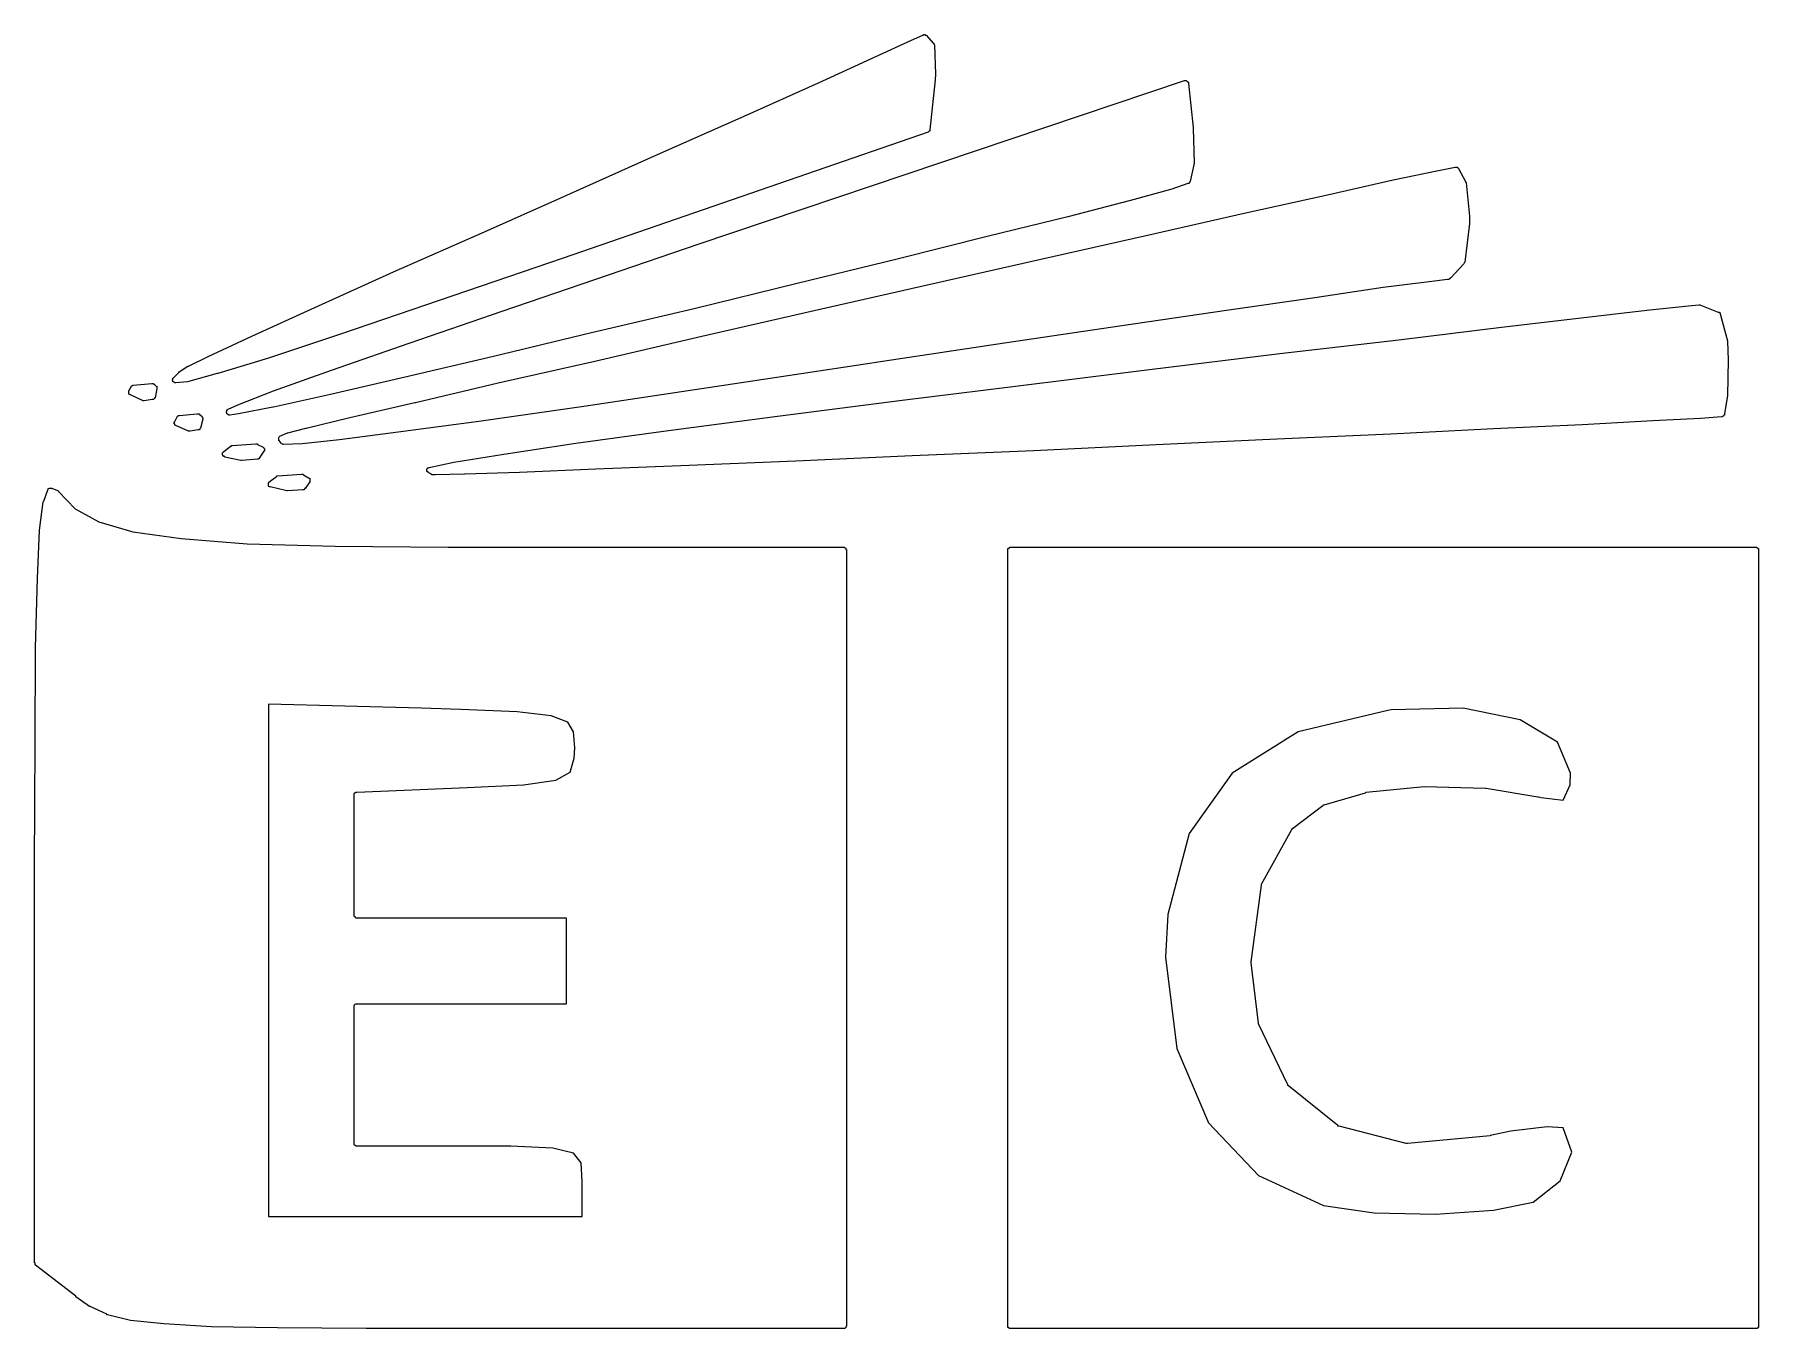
# Model space of a CAD drawing. Extents: x 93.8 to 153.2, y -121.7 to -73.6.
# Drawn here: x 105.648 to 108.648, y -119.972 to -117.721 of the extents above; entities that cross this region are included whole.
import ezdxf

# ---------------------------------------------------------------- set-up
doc = ezdxf.new("R2010")
doc.units = 0
doc.header["$MEASUREMENT"] = 0
doc.layers.add('BLACK', color=7, linetype='CONTINUOUS')

msp = doc.modelspace()

# ---------------------------------------------------------------- linework, layer by layer
at = {"layer": 'Black'}
for p, q in [((107.111, -117.76), (107.174, -117.731)), ((107.174, -117.731), (107.194, -117.722)), ((107.194, -117.722), (107.195, -117.722)), ((107.195, -117.722), (107.195, -117.721)), ((107.195, -117.721), (107.196, -117.721)), ((107.196, -117.721), (107.196, -117.721)), ((107.196, -117.721), (107.197, -117.721)), ((107.197, -117.721), (107.197, -117.721)), ((107.197, -117.721), (107.197, -117.721)), ((107.197, -117.721), (107.198, -117.721)), ((107.198, -117.721), (107.198, -117.722)), ((107.198, -117.722), (107.199, -117.722)), ((107.199, -117.722), (107.199, -117.722)), ((107.199, -117.722), (107.199, -117.722)), ((107.199, -117.722), (107.2, -117.723)), ((107.2, -117.723), (107.2, -117.723)), ((107.2, -117.723), (107.212, -117.736)), ((107.212, -117.736), (107.213, -117.736)), ((107.213, -117.736), (107.213, -117.736)), ((107.213, -117.736), (107.213, -117.737)), ((107.213, -117.737), (107.213, -117.738)), ((107.213, -117.738), (107.213, -117.738)), ((107.213, -117.738), (107.213, -117.738)), ((107.213, -117.738), (107.214, -117.739)), ((107.214, -117.739), (107.214, -117.739)), ((107.214, -117.739), (107.214, -117.739)), ((107.214, -117.739), (107.214, -117.739)), ((107.214, -117.739), (107.216, -117.79)), ((107.012, -117.805), (107.111, -117.76)), ((106.803, -118.086), (107.649, -117.801)), ((106.883, -117.863), (107.012, -117.805)), ((107.012, -117.805), (107.012, -117.805)), ((107.215, -117.8), (107.206, -117.887)), ((107.216, -117.79), (107.215, -117.79)), ((107.215, -117.79), (107.216, -117.79)), ((107.216, -117.79), (107.215, -117.8)), ((107.215, -117.8), (107.215, -117.8)), ((107.215, -117.8), (107.215, -117.8)), ((107.649, -117.801), (107.65, -117.801)), ((107.65, -117.801), (107.65, -117.801)), ((107.65, -117.801), (107.65, -117.801)), ((107.65, -117.801), (107.651, -117.801)), ((107.651, -117.801), (107.651, -117.801)), ((107.651, -117.801), (107.652, -117.801)), ((107.651, -117.801), (107.651, -117.801)), ((107.652, -117.801), (107.653, -117.802)), ((107.653, -117.802), (107.653, -117.802)), ((107.653, -117.802), (107.653, -117.802)), ((107.653, -117.802), (107.654, -117.802)), ((107.654, -117.802), (107.654, -117.802)), ((107.654, -117.802), (107.654, -117.802)), ((107.654, -117.802), (107.654, -117.803)), ((107.654, -117.803), (107.655, -117.803)), ((107.655, -117.803), (107.655, -117.804)), ((107.655, -117.804), (107.655, -117.804)), ((107.655, -117.804), (107.656, -117.804)), ((107.656, -117.804), (107.656, -117.805)), ((107.656, -117.805), (107.656, -117.805)), ((107.656, -117.805), (107.656, -117.806)), ((107.656, -117.806), (107.656, -117.806)), ((107.656, -117.806), (107.664, -117.883)), ((106.732, -117.93), (106.883, -117.863)), ((107.203, -117.891), (106.568, -118.11)), ((107.204, -117.89), (107.203, -117.891)), ((107.203, -117.891), (107.203, -117.891)), ((107.203, -117.891), (107.203, -117.891)), ((107.205, -117.89), (107.204, -117.89)), ((107.204, -117.89), (107.204, -117.89)), ((107.206, -117.889), (107.205, -117.889)), ((107.205, -117.889), (107.205, -117.89)), ((107.205, -117.89), (107.205, -117.89)), ((107.206, -117.887), (107.206, -117.887)), ((107.206, -117.887), (107.206, -117.887)), ((107.206, -117.887), (107.206, -117.888)), ((107.206, -117.888), (107.206, -117.888)), ((107.206, -117.888), (107.206, -117.889)), ((107.206, -117.889), (107.206, -117.889)), ((107.664, -117.883), (107.664, -117.884)), ((107.664, -117.884), (107.664, -117.884)), ((107.664, -117.884), (107.666, -117.944)), ((106.564, -118.005), (106.732, -117.93)), ((106.732, -117.93), (106.732, -117.93)), ((107.666, -117.945), (107.659, -117.977)), ((107.666, -117.944), (107.666, -117.944)), ((107.666, -117.944), (107.666, -117.945)), ((108.012, -117.974), (108.088, -117.958)), ((108.088, -117.958), (108.12, -117.952)), ((108.088, -117.958), (108.088, -117.958)), ((108.088, -117.958), (108.088, -117.958)), ((108.12, -117.952), (108.12, -117.952)), ((108.12, -117.952), (108.121, -117.952)), ((108.121, -117.952), (108.121, -117.952)), ((108.121, -117.952), (108.121, -117.952)), ((108.121, -117.952), (108.121, -117.952)), ((108.121, -117.952), (108.122, -117.952)), ((108.122, -117.952), (108.123, -117.952)), ((108.123, -117.952), (108.123, -117.952)), ((108.123, -117.952), (108.123, -117.952)), ((108.123, -117.952), (108.124, -117.952)), ((108.124, -117.952), (108.124, -117.953)), ((108.124, -117.953), (108.124, -117.953)), ((108.124, -117.953), (108.125, -117.953)), ((108.125, -117.953), (108.125, -117.953)), ((108.125, -117.953), (108.126, -117.954)), ((108.126, -117.954), (108.126, -117.954)), ((108.126, -117.954), (108.126, -117.954)), ((108.126, -117.954), (108.138, -117.977)), ((107.627, -117.99), (107.555, -118.01)), ((107.655, -117.98), (107.627, -117.99)), ((107.627, -117.99), (107.627, -117.99)), ((107.627, -117.99), (107.627, -117.99)), ((107.656, -117.98), (107.655, -117.98)), ((107.657, -117.98), (107.656, -117.98)), ((107.658, -117.979), (107.657, -117.98)), ((107.657, -117.98), (107.657, -117.98)), ((107.657, -117.98), (107.657, -117.98)), ((107.659, -117.977), (107.658, -117.978)), ((107.658, -117.978), (107.658, -117.978)), ((107.658, -117.978), (107.658, -117.978)), ((107.658, -117.978), (107.658, -117.978)), ((107.658, -117.978), (107.658, -117.979)), ((107.898, -118), (108.012, -117.974)), ((108.012, -117.974), (108.012, -117.974)), ((108.012, -117.974), (108.012, -117.974)), ((108.138, -117.977), (108.138, -117.978)), ((108.138, -117.978), (108.138, -117.978)), ((108.138, -117.978), (108.139, -117.978)), ((108.139, -117.978), (108.139, -117.979)), ((108.139, -117.979), (108.139, -117.979)), ((108.139, -117.979), (108.139, -117.979)), ((108.139, -117.979), (108.145, -118.037)), ((106.431, -118.064), (106.564, -118.005)), ((106.564, -118.005), (106.564, -118.005)), ((107.555, -118.01), (107.446, -118.038)), ((107.555, -118.01), (107.555, -118.01)), ((107.555, -118.01), (107.555, -118.01)), ((107.753, -118.032), (107.898, -118)), ((107.898, -118), (107.898, -118)), ((107.898, -118), (107.898, -118)), ((107.446, -118.038), (107.308, -118.072)), ((107.446, -118.038), (107.446, -118.038)), ((107.446, -118.038), (107.446, -118.038)), ((107.585, -118.07), (107.753, -118.032)), ((107.753, -118.032), (107.753, -118.032)), ((107.753, -118.032), (107.753, -118.032)), ((108.145, -118.05), (108.137, -118.117)), ((108.145, -118.037), (108.145, -118.037)), ((108.145, -118.037), (108.145, -118.037)), ((108.145, -118.037), (108.145, -118.049)), ((108.145, -118.049), (108.145, -118.049)), ((108.145, -118.049), (108.145, -118.05)), ((106.273, -118.134), (106.431, -118.064)), ((106.431, -118.064), (106.431, -118.064)), ((106.431, -118.064), (106.431, -118.064)), ((107.308, -118.072), (107.149, -118.112)), ((107.308, -118.072), (107.308, -118.072)), ((107.308, -118.072), (107.308, -118.072)), ((107.399, -118.112), (107.585, -118.07)), ((107.585, -118.07), (107.585, -118.07)), ((107.585, -118.07), (107.585, -118.07)), ((106.568, -118.11), (106.352, -118.184)), ((106.568, -118.11), (106.568, -118.11)), ((106.568, -118.11), (106.568, -118.11)), ((106.647, -118.139), (106.803, -118.086)), ((106.803, -118.086), (106.803, -118.086)), ((106.803, -118.086), (106.803, -118.086)), ((106.136, -118.196), (106.273, -118.134)), ((106.273, -118.134), (106.273, -118.134)), ((106.273, -118.134), (106.273, -118.134)), ((106.462, -118.202), (106.647, -118.139)), ((106.647, -118.139), (106.647, -118.139)), ((106.647, -118.139), (106.647, -118.139)), ((107.149, -118.112), (106.975, -118.154)), ((107.149, -118.112), (107.149, -118.112)), ((107.149, -118.112), (107.149, -118.112)), ((107.204, -118.156), (107.399, -118.112)), ((107.399, -118.112), (107.399, -118.112)), ((107.399, -118.112), (107.399, -118.112)), ((108.135, -118.12), (108.112, -118.145)), ((108.136, -118.119), (108.135, -118.12)), ((108.137, -118.117), (108.136, -118.118)), ((108.136, -118.118), (108.136, -118.118)), ((108.136, -118.118), (108.136, -118.118)), ((108.136, -118.118), (108.136, -118.119)), ((108.137, -118.117), (108.137, -118.117)), ((106.975, -118.154), (106.796, -118.198)), ((106.975, -118.154), (106.975, -118.154)), ((106.975, -118.154), (106.975, -118.154)), ((107.005, -118.201), (107.204, -118.156)), ((107.204, -118.156), (107.204, -118.156)), ((107.204, -118.156), (107.204, -118.156)), ((107.995, -118.161), (107.876, -118.179)), ((108.075, -118.151), (107.995, -118.161)), ((107.995, -118.161), (107.995, -118.161)), ((108.107, -118.147), (108.075, -118.151)), ((108.108, -118.147), (108.107, -118.147)), ((108.109, -118.147), (108.108, -118.147)), ((108.108, -118.147), (108.108, -118.147)), ((108.11, -118.146), (108.109, -118.147)), ((108.109, -118.147), (108.109, -118.147)), ((108.111, -118.146), (108.11, -118.146)), ((108.11, -118.146), (108.11, -118.146)), ((108.11, -118.146), (108.11, -118.146)), ((108.112, -118.145), (108.111, -118.145)), ((108.111, -118.145), (108.111, -118.145)), ((108.111, -118.145), (108.111, -118.146)), ((106.026, -118.246), (106.136, -118.196)), ((106.136, -118.196), (106.136, -118.196)), ((106.136, -118.196), (106.136, -118.196)), ((106.352, -118.184), (106.182, -118.242)), ((106.352, -118.184), (106.352, -118.184)), ((106.352, -118.184), (106.352, -118.184)), ((106.796, -118.198), (106.617, -118.24)), ((106.796, -118.198), (106.796, -118.198)), ((106.796, -118.198), (106.796, -118.198)), ((107.876, -118.179), (107.722, -118.201)), ((107.876, -118.179), (107.876, -118.179)), ((108.459, -118.2), (108.526, -118.193)), ((108.526, -118.193), (108.544, -118.191)), ((108.526, -118.193), (108.526, -118.193)), ((108.526, -118.193), (108.526, -118.193)), ((108.544, -118.191), (108.544, -118.191)), ((108.544, -118.191), (108.544, -118.191)), ((108.544, -118.191), (108.545, -118.191)), ((108.545, -118.191), (108.545, -118.191)), ((108.545, -118.191), (108.546, -118.191)), ((108.546, -118.191), (108.546, -118.191)), ((108.546, -118.191), (108.578, -118.204)), ((106.3, -118.258), (106.462, -118.202)), ((106.462, -118.202), (106.462, -118.202)), ((106.462, -118.202), (106.462, -118.202)), ((106.809, -118.246), (107.005, -118.201)), ((107.005, -118.201), (107.005, -118.201)), ((107.54, -118.228), (107.336, -118.258)), ((107.722, -118.201), (107.54, -118.228)), ((107.722, -118.201), (107.722, -118.201)), ((108.201, -118.23), (108.349, -118.213)), ((108.349, -118.213), (108.459, -118.2)), ((108.349, -118.213), (108.349, -118.213)), ((108.459, -118.2), (108.459, -118.2)), ((108.459, -118.2), (108.459, -118.2)), ((108.578, -118.204), (108.579, -118.204)), ((108.579, -118.204), (108.579, -118.204)), ((108.579, -118.204), (108.58, -118.204)), ((108.58, -118.204), (108.58, -118.204)), ((108.58, -118.204), (108.58, -118.205)), ((108.58, -118.205), (108.581, -118.205)), ((108.581, -118.205), (108.581, -118.206)), ((108.581, -118.206), (108.581, -118.206)), ((108.581, -118.206), (108.581, -118.206)), ((108.581, -118.206), (108.581, -118.207)), ((108.581, -118.207), (108.594, -118.254)), ((105.95, -118.281), (106.026, -118.246)), ((106.026, -118.246), (106.026, -118.246)), ((106.026, -118.246), (106.026, -118.246)), ((106.182, -118.242), (106.055, -118.284)), ((106.165, -118.305), (106.3, -118.258)), ((106.182, -118.242), (106.182, -118.242)), ((106.182, -118.242), (106.182, -118.242)), ((106.3, -118.258), (106.3, -118.258)), ((106.3, -118.258), (106.3, -118.258)), ((106.617, -118.24), (106.447, -118.281)), ((106.617, -118.24), (106.617, -118.24)), ((106.617, -118.24), (106.617, -118.24)), ((106.623, -118.289), (106.809, -118.246)), ((106.809, -118.246), (106.809, -118.246)), ((106.809, -118.246), (106.809, -118.246)), ((107.336, -118.258), (107.116, -118.291)), ((107.336, -118.258), (107.336, -118.258)), ((107.815, -118.276), (108.022, -118.252)), ((108.022, -118.252), (108.201, -118.23)), ((108.022, -118.252), (108.022, -118.252)), ((108.201, -118.23), (108.201, -118.23)), ((108.594, -118.254), (108.594, -118.255)), ((108.594, -118.255), (108.594, -118.255)), ((108.594, -118.255), (108.595, -118.287)), ((105.916, -118.298), (105.95, -118.281)), ((105.95, -118.281), (105.95, -118.281)), ((105.95, -118.281), (105.95, -118.281)), ((106.055, -118.284), (105.967, -118.311)), ((106.055, -118.284), (106.055, -118.284)), ((106.055, -118.284), (106.055, -118.284)), ((106.447, -118.281), (106.293, -118.317)), ((106.447, -118.281), (106.447, -118.281)), ((106.447, -118.281), (106.447, -118.281)), ((106.455, -118.327), (106.623, -118.289)), ((106.623, -118.289), (106.623, -118.289)), ((106.623, -118.289), (106.623, -118.289)), ((107.588, -118.304), (107.815, -118.276)), ((107.815, -118.276), (107.815, -118.276)), ((108.595, -118.287), (108.594, -118.349)), ((108.595, -118.287), (108.595, -118.287)), ((108.595, -118.287), (108.595, -118.287)), ((105.889, -118.319), (105.89, -118.318)), ((105.889, -118.32), (105.889, -118.319)), ((105.889, -118.321), (105.889, -118.32)), ((105.889, -118.32), (105.889, -118.32)), ((105.889, -118.32), (105.889, -118.32)), ((105.89, -118.318), (105.899, -118.309)), ((105.899, -118.309), (105.899, -118.308)), ((105.899, -118.308), (105.9, -118.308)), ((105.9, -118.308), (105.915, -118.298)), ((105.966, -118.311), (105.914, -118.325)), ((105.915, -118.298), (105.916, -118.298)), ((105.916, -118.298), (105.916, -118.298)), ((105.967, -118.311), (105.966, -118.311)), ((105.967, -118.311), (105.967, -118.311)), ((106.064, -118.341), (106.165, -118.305)), ((106.293, -118.317), (106.163, -118.347)), ((106.165, -118.305), (106.165, -118.305)), ((106.165, -118.305), (106.165, -118.305)), ((106.293, -118.317), (106.293, -118.317)), ((106.293, -118.317), (106.293, -118.317)), ((107.109, -118.292), (106.832, -118.334)), ((107.116, -118.291), (107.109, -118.292)), ((107.109, -118.292), (107.109, -118.292)), ((107.109, -118.292), (107.109, -118.292)), ((107.116, -118.291), (107.116, -118.291)), ((107.346, -118.334), (107.588, -118.304)), ((107.588, -118.304), (107.588, -118.304)), ((105.812, -118.341), (105.817, -118.333)), ((105.812, -118.342), (105.812, -118.341)), ((105.812, -118.343), (105.812, -118.342)), ((105.812, -118.344), (105.812, -118.343)), ((105.812, -118.343), (105.812, -118.343)), ((105.812, -118.343), (105.812, -118.343)), ((105.812, -118.345), (105.812, -118.344)), ((105.812, -118.344), (105.812, -118.344)), ((105.812, -118.346), (105.812, -118.345)), ((105.812, -118.345), (105.812, -118.345)), ((105.812, -118.345), (105.812, -118.345)), ((105.813, -118.346), (105.812, -118.346)), ((105.813, -118.347), (105.813, -118.346)), ((105.813, -118.346), (105.813, -118.346)), ((105.814, -118.347), (105.813, -118.347)), ((105.813, -118.347), (105.813, -118.347)), ((105.814, -118.348), (105.814, -118.347)), ((105.815, -118.348), (105.814, -118.348)), ((105.814, -118.348), (105.814, -118.348)), ((105.837, -118.358), (105.815, -118.348)), ((105.817, -118.333), (105.817, -118.332)), ((105.817, -118.332), (105.818, -118.332)), ((105.817, -118.333), (105.817, -118.333)), ((105.818, -118.332), (105.819, -118.331)), ((105.818, -118.332), (105.818, -118.332)), ((105.818, -118.332), (105.818, -118.332)), ((105.819, -118.331), (105.819, -118.331)), ((105.819, -118.331), (105.819, -118.331)), ((105.819, -118.331), (105.82, -118.331)), ((105.82, -118.331), (105.852, -118.328)), ((105.82, -118.331), (105.82, -118.331)), ((105.852, -118.328), (105.852, -118.328)), ((105.852, -118.328), (105.852, -118.328)), ((105.852, -118.328), (105.853, -118.328)), ((105.853, -118.328), (105.854, -118.328)), ((105.854, -118.328), (105.854, -118.328)), ((105.854, -118.328), (105.854, -118.328)), ((105.854, -118.328), (105.855, -118.328)), ((105.855, -118.328), (105.855, -118.328)), ((105.855, -118.328), (105.855, -118.329)), ((105.855, -118.329), (105.856, -118.329)), ((105.856, -118.329), (105.859, -118.332)), ((105.861, -118.337), (105.858, -118.353)), ((105.859, -118.332), (105.86, -118.332)), ((105.86, -118.332), (105.86, -118.332)), ((105.86, -118.332), (105.86, -118.333)), ((105.86, -118.333), (105.861, -118.333)), ((105.861, -118.333), (105.861, -118.333)), ((105.861, -118.333), (105.861, -118.334)), ((105.861, -118.334), (105.861, -118.334)), ((105.861, -118.334), (105.861, -118.335)), ((105.861, -118.335), (105.861, -118.335)), ((105.861, -118.335), (105.861, -118.335)), ((105.861, -118.335), (105.861, -118.336)), ((105.861, -118.336), (105.861, -118.337)), ((105.861, -118.337), (105.861, -118.337)), ((105.861, -118.337), (105.861, -118.337)), ((105.888, -118.322), (105.888, -118.321)), ((105.888, -118.321), (105.889, -118.321)), ((105.888, -118.323), (105.888, -118.322)), ((105.888, -118.322), (105.888, -118.322)), ((105.888, -118.322), (105.888, -118.322)), ((105.889, -118.323), (105.888, -118.323)), ((105.889, -118.324), (105.889, -118.323)), ((105.889, -118.323), (105.889, -118.323)), ((105.889, -118.325), (105.889, -118.324)), ((105.89, -118.325), (105.889, -118.325)), ((105.889, -118.325), (105.889, -118.325)), ((105.889, -118.325), (105.889, -118.325)), ((105.89, -118.326), (105.89, -118.325)), ((105.891, -118.326), (105.89, -118.326)), ((105.892, -118.327), (105.891, -118.326)), ((105.891, -118.326), (105.891, -118.326)), ((105.891, -118.326), (105.891, -118.326)), ((105.893, -118.327), (105.892, -118.327)), ((105.892, -118.327), (105.892, -118.327)), ((105.892, -118.327), (105.892, -118.327)), ((105.894, -118.327), (105.893, -118.327)), ((105.914, -118.325), (105.894, -118.327)), ((105.914, -118.325), (105.914, -118.325)), ((105.914, -118.325), (105.914, -118.325)), ((106.002, -118.365), (106.064, -118.341)), ((106.064, -118.341), (106.064, -118.341)), ((106.064, -118.341), (106.064, -118.341)), ((106.163, -118.347), (106.064, -118.369)), ((106.163, -118.347), (106.163, -118.347)), ((106.163, -118.347), (106.163, -118.347)), ((106.311, -118.361), (106.455, -118.327)), ((106.455, -118.327), (106.455, -118.327)), ((106.455, -118.327), (106.455, -118.327)), ((106.832, -118.334), (106.604, -118.368)), ((106.832, -118.334), (106.832, -118.334)), ((106.832, -118.334), (106.832, -118.334)), ((107.158, -118.357), (107.346, -118.334)), ((107.346, -118.334), (107.346, -118.334)), ((108.594, -118.349), (108.589, -118.381)), ((108.594, -118.349), (108.594, -118.349)), ((108.594, -118.349), (108.594, -118.349)), ((105.838, -118.358), (105.837, -118.358)), ((105.837, -118.358), (105.837, -118.358)), ((105.839, -118.358), (105.838, -118.358)), ((105.838, -118.358), (105.838, -118.358)), ((105.838, -118.358), (105.838, -118.358)), ((105.853, -118.356), (105.839, -118.358)), ((105.839, -118.358), (105.839, -118.358)), ((105.854, -118.356), (105.853, -118.356)), ((105.855, -118.356), (105.854, -118.356)), ((105.854, -118.356), (105.854, -118.356)), ((105.856, -118.355), (105.855, -118.356)), ((105.855, -118.356), (105.855, -118.356)), ((105.855, -118.356), (105.855, -118.356)), ((105.857, -118.355), (105.856, -118.355)), ((105.856, -118.355), (105.856, -118.355)), ((105.856, -118.355), (105.856, -118.355)), ((105.858, -118.353), (105.857, -118.353)), ((105.857, -118.353), (105.857, -118.353)), ((105.857, -118.353), (105.857, -118.354)), ((105.857, -118.354), (105.857, -118.354)), ((105.857, -118.354), (105.857, -118.355)), ((105.982, -118.377), (105.983, -118.376)), ((105.982, -118.378), (105.982, -118.377)), ((105.982, -118.377), (105.982, -118.377)), ((105.982, -118.379), (105.982, -118.378)), ((105.982, -118.378), (105.982, -118.378)), ((105.982, -118.378), (105.982, -118.378)), ((105.983, -118.38), (105.982, -118.379)), ((105.982, -118.379), (105.982, -118.379)), ((105.982, -118.379), (105.982, -118.379)), ((105.983, -118.375), (105.983, -118.374)), ((105.983, -118.374), (105.984, -118.374)), ((105.983, -118.376), (105.983, -118.375)), ((105.983, -118.376), (105.983, -118.376)), ((105.983, -118.376), (105.983, -118.376)), ((105.983, -118.381), (105.983, -118.38)), ((105.984, -118.374), (105.985, -118.373)), ((105.984, -118.374), (105.984, -118.374)), ((105.984, -118.374), (105.984, -118.374)), ((105.985, -118.373), (106.002, -118.365)), ((105.985, -118.373), (105.985, -118.373)), ((105.985, -118.373), (105.985, -118.373)), ((106.002, -118.365), (106.002, -118.365)), ((106.002, -118.365), (106.002, -118.365)), ((106.063, -118.369), (106.003, -118.381)), ((106.064, -118.369), (106.063, -118.369)), ((106.063, -118.369), (106.063, -118.369)), ((106.197, -118.387), (106.31, -118.361)), ((106.31, -118.361), (106.311, -118.361)), ((106.311, -118.361), (106.311, -118.361)), ((106.604, -118.368), (106.421, -118.394)), ((106.604, -118.368), (106.604, -118.368)), ((106.604, -118.368), (106.604, -118.368)), ((106.941, -118.385), (107.158, -118.357)), ((107.158, -118.357), (107.158, -118.357)), ((105.891, -118.396), (105.891, -118.395)), ((105.891, -118.395), (105.892, -118.395)), ((105.891, -118.397), (105.891, -118.396)), ((105.891, -118.396), (105.891, -118.396)), ((105.891, -118.398), (105.891, -118.397)), ((105.891, -118.397), (105.891, -118.397)), ((105.891, -118.397), (105.891, -118.397)), ((105.892, -118.398), (105.891, -118.398)), ((105.892, -118.394), (105.896, -118.386)), ((105.892, -118.395), (105.892, -118.394)), ((105.892, -118.399), (105.892, -118.398)), ((105.892, -118.4), (105.892, -118.399)), ((105.892, -118.399), (105.892, -118.399)), ((105.892, -118.399), (105.892, -118.399)), ((105.893, -118.4), (105.892, -118.4)), ((105.893, -118.401), (105.893, -118.4)), ((105.893, -118.4), (105.893, -118.4)), ((105.894, -118.401), (105.893, -118.401)), ((105.916, -118.411), (105.894, -118.401)), ((105.894, -118.401), (105.894, -118.401)), ((105.896, -118.386), (105.897, -118.385)), ((105.896, -118.386), (105.896, -118.386)), ((105.897, -118.385), (105.897, -118.385)), ((105.897, -118.385), (105.897, -118.385)), ((105.897, -118.385), (105.898, -118.385)), ((105.898, -118.385), (105.898, -118.384)), ((105.898, -118.384), (105.898, -118.384)), ((105.898, -118.384), (105.898, -118.384)), ((105.898, -118.384), (105.899, -118.384)), ((105.899, -118.384), (105.9, -118.384)), ((105.9, -118.384), (105.931, -118.381)), ((105.933, -118.409), (105.919, -118.411)), ((105.931, -118.381), (105.931, -118.381)), ((105.931, -118.381), (105.932, -118.381)), ((105.932, -118.381), (105.933, -118.381)), ((105.932, -118.381), (105.932, -118.381)), ((105.933, -118.381), (105.933, -118.381)), ((105.933, -118.381), (105.933, -118.381)), ((105.933, -118.381), (105.934, -118.381)), ((105.934, -118.409), (105.933, -118.409)), ((105.933, -118.409), (105.933, -118.409)), ((105.933, -118.409), (105.933, -118.409)), ((105.934, -118.381), (105.935, -118.381)), ((105.935, -118.409), (105.934, -118.409)), ((105.934, -118.409), (105.934, -118.409)), ((105.935, -118.381), (105.935, -118.382)), ((105.935, -118.382), (105.935, -118.382)), ((105.935, -118.382), (105.939, -118.385)), ((105.936, -118.408), (105.935, -118.408)), ((105.935, -118.408), (105.935, -118.408)), ((105.935, -118.408), (105.935, -118.409)), ((105.937, -118.406), (105.936, -118.407)), ((105.936, -118.407), (105.936, -118.407)), ((105.936, -118.407), (105.936, -118.407)), ((105.936, -118.407), (105.936, -118.408)), ((105.941, -118.39), (105.937, -118.406)), ((105.937, -118.406), (105.937, -118.406)), ((105.937, -118.406), (105.937, -118.406)), ((105.939, -118.385), (105.939, -118.385)), ((105.939, -118.385), (105.939, -118.385)), ((105.939, -118.385), (105.939, -118.386)), ((105.939, -118.386), (105.94, -118.386)), ((105.94, -118.386), (105.94, -118.386)), ((105.94, -118.386), (105.94, -118.386)), ((105.94, -118.386), (105.94, -118.387)), ((105.94, -118.387), (105.941, -118.388)), ((105.941, -118.388), (105.941, -118.388)), ((105.941, -118.388), (105.941, -118.388)), ((105.941, -118.388), (105.941, -118.389)), ((105.941, -118.389), (105.941, -118.389)), ((105.941, -118.389), (105.941, -118.39)), ((105.941, -118.39), (105.941, -118.39)), ((105.984, -118.381), (105.983, -118.381)), ((105.983, -118.381), (105.983, -118.381)), ((105.983, -118.381), (105.983, -118.381)), ((105.984, -118.382), (105.984, -118.381)), ((105.985, -118.382), (105.984, -118.382)), ((105.984, -118.382), (105.984, -118.382)), ((105.984, -118.382), (105.984, -118.382)), ((105.986, -118.383), (105.985, -118.382)), ((105.987, -118.383), (105.986, -118.383)), ((105.986, -118.383), (105.986, -118.383)), ((105.986, -118.383), (105.986, -118.383)), ((105.988, -118.383), (105.987, -118.383)), ((106.003, -118.381), (105.988, -118.383)), ((105.988, -118.383), (105.988, -118.383)), ((105.988, -118.383), (105.988, -118.383)), ((106.003, -118.381), (106.003, -118.381)), ((106.003, -118.381), (106.003, -118.381)), ((106.089, -118.414), (106.12, -118.406)), ((106.12, -118.406), (106.121, -118.406)), ((106.121, -118.406), (106.197, -118.387)), ((106.121, -118.406), (106.121, -118.406)), ((106.197, -118.387), (106.197, -118.387)), ((106.197, -118.387), (106.197, -118.387)), ((106.421, -118.394), (106.281, -118.413)), ((106.421, -118.394), (106.421, -118.394)), ((106.421, -118.394), (106.421, -118.394)), ((106.59, -118.432), (106.751, -118.41)), ((106.751, -118.41), (106.941, -118.385)), ((106.751, -118.41), (106.751, -118.41)), ((106.751, -118.41), (106.751, -118.41)), ((106.941, -118.385), (106.941, -118.385)), ((108.187, -118.407), (108.008, -118.416)), ((108.341, -118.4), (108.187, -118.407)), ((108.187, -118.407), (108.187, -118.407)), ((108.187, -118.407), (108.187, -118.407)), ((108.464, -118.393), (108.341, -118.4)), ((108.341, -118.4), (108.341, -118.4)), ((108.341, -118.4), (108.341, -118.4)), ((108.547, -118.389), (108.464, -118.393)), ((108.464, -118.393), (108.464, -118.393)), ((108.464, -118.393), (108.464, -118.393)), ((108.584, -118.386), (108.547, -118.389)), ((108.547, -118.389), (108.547, -118.389)), ((108.547, -118.389), (108.547, -118.389)), ((108.585, -118.386), (108.584, -118.386)), ((108.584, -118.386), (108.584, -118.386)), ((108.584, -118.386), (108.584, -118.386)), ((108.586, -118.385), (108.585, -118.386)), ((108.587, -118.385), (108.586, -118.385)), ((108.586, -118.385), (108.586, -118.385)), ((108.586, -118.385), (108.586, -118.385)), ((108.588, -118.383), (108.587, -118.384)), ((108.587, -118.384), (108.587, -118.384)), ((108.587, -118.384), (108.587, -118.384)), ((108.587, -118.384), (108.587, -118.385)), ((108.589, -118.383), (108.588, -118.383)), ((108.589, -118.381), (108.589, -118.381)), ((108.589, -118.381), (108.589, -118.382)), ((108.589, -118.382), (108.589, -118.382)), ((108.589, -118.382), (108.589, -118.382)), ((108.589, -118.382), (108.589, -118.383)), ((105.917, -118.411), (105.916, -118.411)), ((105.916, -118.411), (105.916, -118.411)), ((105.918, -118.411), (105.917, -118.411)), ((105.917, -118.411), (105.917, -118.411)), ((105.919, -118.411), (105.918, -118.411)), ((105.918, -118.411), (105.918, -118.411)), ((105.977, -118.447), (105.989, -118.437)), ((105.989, -118.437), (105.99, -118.437)), ((105.99, -118.437), (105.99, -118.437)), ((105.99, -118.437), (105.991, -118.437)), ((105.991, -118.437), (105.991, -118.436)), ((105.991, -118.436), (105.991, -118.436)), ((105.991, -118.436), (105.992, -118.436)), ((105.992, -118.436), (106.033, -118.433)), ((106.033, -118.433), (106.034, -118.433)), ((106.034, -118.433), (106.035, -118.433)), ((106.035, -118.433), (106.035, -118.433)), ((106.035, -118.433), (106.035, -118.433)), ((106.035, -118.433), (106.036, -118.433)), ((106.036, -118.433), (106.036, -118.434)), ((106.036, -118.434), (106.046, -118.439)), ((106.046, -118.439), (106.046, -118.439)), ((106.046, -118.439), (106.047, -118.44)), ((106.047, -118.44), (106.047, -118.44)), ((106.047, -118.44), (106.047, -118.44)), ((106.047, -118.44), (106.047, -118.441)), ((106.073, -118.422), (106.074, -118.421)), ((106.073, -118.423), (106.073, -118.422)), ((106.073, -118.422), (106.073, -118.422)), ((106.073, -118.422), (106.073, -118.422)), ((106.073, -118.422), (106.073, -118.422)), ((106.073, -118.424), (106.073, -118.423)), ((106.073, -118.425), (106.073, -118.424)), ((106.073, -118.424), (106.073, -118.424)), ((106.073, -118.424), (106.073, -118.424)), ((106.073, -118.426), (106.073, -118.425)), ((106.073, -118.427), (106.073, -118.426)), ((106.073, -118.426), (106.073, -118.426)), ((106.073, -118.426), (106.073, -118.426)), ((106.073, -118.426), (106.073, -118.426)), ((106.074, -118.427), (106.073, -118.427)), ((106.074, -118.421), (106.075, -118.42)), ((106.074, -118.421), (106.074, -118.421)), ((106.074, -118.421), (106.074, -118.421)), ((106.077, -118.432), (106.074, -118.427)), ((106.074, -118.427), (106.074, -118.427)), ((106.075, -118.42), (106.088, -118.414)), ((106.075, -118.42), (106.075, -118.42)), ((106.075, -118.42), (106.075, -118.42)), ((106.075, -118.42), (106.075, -118.42)), ((106.078, -118.433), (106.077, -118.432)), ((106.077, -118.432), (106.077, -118.432)), ((106.079, -118.433), (106.078, -118.433)), ((106.078, -118.433), (106.078, -118.433)), ((106.078, -118.433), (106.078, -118.433)), ((106.08, -118.434), (106.079, -118.433)), ((106.079, -118.433), (106.079, -118.433)), ((106.081, -118.434), (106.08, -118.434)), ((106.08, -118.434), (106.08, -118.434)), ((106.08, -118.434), (106.08, -118.434)), ((106.114, -118.433), (106.081, -118.434)), ((106.088, -118.414), (106.088, -118.414)), ((106.088, -118.414), (106.089, -118.414)), ((106.179, -118.426), (106.114, -118.433)), ((106.114, -118.433), (106.114, -118.433)), ((106.114, -118.433), (106.114, -118.433)), ((106.281, -118.413), (106.179, -118.426)), ((106.179, -118.426), (106.179, -118.426)), ((106.179, -118.426), (106.179, -118.426)), ((106.281, -118.413), (106.281, -118.413)), ((106.281, -118.413), (106.281, -118.413)), ((106.465, -118.451), (106.59, -118.432)), ((106.59, -118.432), (106.59, -118.432)), ((106.59, -118.432), (106.59, -118.432)), ((107.6, -118.435), (107.387, -118.445)), ((107.81, -118.425), (107.6, -118.435)), ((107.6, -118.435), (107.6, -118.435)), ((107.6, -118.435), (107.6, -118.435)), ((108.008, -118.416), (107.81, -118.425)), ((107.81, -118.425), (107.81, -118.425)), ((107.81, -118.425), (107.81, -118.425)), ((108.008, -118.416), (108.008, -118.416)), ((108.008, -118.416), (108.008, -118.416)), ((105.975, -118.45), (105.975, -118.449)), ((105.975, -118.449), (105.976, -118.449)), ((105.975, -118.451), (105.975, -118.45)), ((105.975, -118.45), (105.975, -118.45)), ((105.975, -118.45), (105.975, -118.45)), ((105.975, -118.452), (105.975, -118.451)), ((105.975, -118.451), (105.975, -118.451)), ((105.976, -118.453), (105.975, -118.452)), ((105.975, -118.452), (105.975, -118.452)), ((105.976, -118.448), (105.977, -118.447)), ((105.976, -118.449), (105.976, -118.448)), ((105.976, -118.448), (105.976, -118.448)), ((105.976, -118.448), (105.976, -118.448)), ((105.976, -118.454), (105.976, -118.453)), ((105.976, -118.453), (105.976, -118.453)), ((105.976, -118.453), (105.976, -118.453)), ((105.977, -118.454), (105.976, -118.454)), ((105.977, -118.447), (105.977, -118.447)), ((105.977, -118.447), (105.977, -118.447)), ((105.977, -118.455), (105.977, -118.454)), ((105.977, -118.454), (105.977, -118.454)), ((105.978, -118.455), (105.977, -118.455)), ((105.977, -118.455), (105.977, -118.455)), ((105.979, -118.455), (105.978, -118.455)), ((105.978, -118.455), (105.978, -118.455)), ((105.979, -118.456), (105.979, -118.455)), ((106.007, -118.462), (105.979, -118.456)), ((106.008, -118.462), (106.007, -118.462)), ((106.009, -118.462), (106.008, -118.462)), ((106.036, -118.46), (106.009, -118.462)), ((106.037, -118.46), (106.036, -118.46)), ((106.036, -118.46), (106.036, -118.46)), ((106.038, -118.46), (106.037, -118.46)), ((106.037, -118.46), (106.037, -118.46)), ((106.037, -118.46), (106.037, -118.46)), ((106.039, -118.459), (106.038, -118.459)), ((106.038, -118.459), (106.038, -118.459)), ((106.038, -118.459), (106.038, -118.46)), ((106.047, -118.446), (106.039, -118.458)), ((106.039, -118.458), (106.039, -118.458)), ((106.039, -118.458), (106.039, -118.459)), ((106.047, -118.441), (106.048, -118.441)), ((106.048, -118.445), (106.047, -118.446)), ((106.048, -118.441), (106.048, -118.441)), ((106.048, -118.441), (106.048, -118.441)), ((106.048, -118.441), (106.048, -118.442)), ((106.048, -118.442), (106.048, -118.443)), ((106.048, -118.443), (106.048, -118.443)), ((106.048, -118.443), (106.048, -118.443)), ((106.048, -118.443), (106.048, -118.444)), ((106.048, -118.444), (106.048, -118.444)), ((106.048, -118.444), (106.048, -118.445)), ((106.048, -118.445), (106.048, -118.445)), ((106.048, -118.445), (106.048, -118.445)), ((106.335, -118.474), (106.378, -118.465)), ((106.378, -118.465), (106.465, -118.451)), ((106.378, -118.465), (106.378, -118.465)), ((106.378, -118.465), (106.378, -118.465)), ((106.465, -118.451), (106.465, -118.451)), ((106.465, -118.451), (106.465, -118.451)), ((106.973, -118.463), (106.787, -118.471)), ((107.175, -118.454), (106.973, -118.463)), ((106.973, -118.463), (106.973, -118.463)), ((106.973, -118.463), (106.973, -118.463)), ((107.387, -118.445), (107.175, -118.454)), ((107.175, -118.454), (107.175, -118.454)), ((107.175, -118.454), (107.175, -118.454)), ((107.387, -118.445), (107.387, -118.445)), ((107.387, -118.445), (107.387, -118.445)), ((106.056, -118.5), (106.069, -118.49)), ((106.056, -118.501), (106.056, -118.5)), ((106.056, -118.5), (106.056, -118.5)), ((106.056, -118.5), (106.056, -118.5)), ((106.069, -118.49), (106.069, -118.49)), ((106.069, -118.49), (106.07, -118.49)), ((106.07, -118.49), (106.07, -118.489)), ((106.07, -118.489), (106.07, -118.489)), ((106.07, -118.489), (106.071, -118.489)), ((106.071, -118.489), (106.113, -118.486)), ((106.071, -118.489), (106.071, -118.489)), ((106.113, -118.486), (106.114, -118.486)), ((106.113, -118.486), (106.113, -118.486)), ((106.114, -118.486), (106.114, -118.486)), ((106.114, -118.486), (106.114, -118.486)), ((106.114, -118.486), (106.115, -118.486)), ((106.115, -118.486), (106.116, -118.487)), ((106.116, -118.487), (106.125, -118.492)), ((106.127, -118.499), (106.119, -118.511)), ((106.125, -118.492), (106.125, -118.492)), ((106.125, -118.492), (106.126, -118.493)), ((106.126, -118.493), (106.126, -118.493)), ((106.126, -118.493), (106.126, -118.493)), ((106.126, -118.493), (106.127, -118.493)), ((106.127, -118.493), (106.127, -118.494)), ((106.127, -118.494), (106.127, -118.494)), ((106.127, -118.494), (106.127, -118.494)), ((106.127, -118.494), (106.127, -118.495)), ((106.127, -118.495), (106.127, -118.496)), ((106.127, -118.496), (106.127, -118.496)), ((106.127, -118.496), (106.127, -118.496)), ((106.127, -118.496), (106.127, -118.497)), ((106.127, -118.497), (106.127, -118.497)), ((106.127, -118.497), (106.127, -118.498)), ((106.127, -118.498), (106.127, -118.498)), ((106.127, -118.498), (106.127, -118.498)), ((106.127, -118.498), (106.127, -118.499)), ((106.331, -118.477), (106.332, -118.476)), ((106.331, -118.478), (106.331, -118.477)), ((106.331, -118.477), (106.331, -118.477)), ((106.331, -118.477), (106.331, -118.477)), ((106.331, -118.479), (106.331, -118.478)), ((106.331, -118.478), (106.331, -118.478)), ((106.331, -118.48), (106.331, -118.479)), ((106.331, -118.479), (106.331, -118.479)), ((106.331, -118.481), (106.331, -118.48)), ((106.331, -118.48), (106.331, -118.48)), ((106.331, -118.48), (106.331, -118.48)), ((106.332, -118.481), (106.331, -118.481)), ((106.332, -118.476), (106.332, -118.475)), ((106.332, -118.475), (106.333, -118.475)), ((106.332, -118.476), (106.332, -118.476)), ((106.332, -118.476), (106.332, -118.476)), ((106.332, -118.482), (106.332, -118.481)), ((106.333, -118.482), (106.332, -118.482)), ((106.332, -118.482), (106.332, -118.482)), ((106.332, -118.482), (106.332, -118.482)), ((106.333, -118.475), (106.334, -118.474)), ((106.333, -118.475), (106.333, -118.475)), ((106.333, -118.483), (106.333, -118.482)), ((106.339, -118.486), (106.333, -118.483)), ((106.334, -118.474), (106.334, -118.474)), ((106.334, -118.474), (106.334, -118.474)), ((106.334, -118.474), (106.335, -118.474)), ((106.339, -118.487), (106.339, -118.486)), ((106.34, -118.487), (106.339, -118.487)), ((106.341, -118.487), (106.34, -118.487)), ((106.34, -118.487), (106.34, -118.487)), ((106.34, -118.487), (106.34, -118.487)), ((106.345, -118.487), (106.341, -118.487)), ((106.341, -118.487), (106.341, -118.487)), ((106.396, -118.486), (106.345, -118.487)), ((106.345, -118.487), (106.345, -118.487)), ((106.345, -118.487), (106.345, -118.487)), ((106.397, -118.486), (106.396, -118.486)), ((106.492, -118.483), (106.397, -118.486)), ((106.397, -118.486), (106.397, -118.486)), ((106.625, -118.477), (106.492, -118.483)), ((106.492, -118.483), (106.492, -118.483)), ((106.492, -118.483), (106.492, -118.483)), ((106.787, -118.471), (106.625, -118.477)), ((106.625, -118.477), (106.625, -118.477)), ((106.625, -118.477), (106.625, -118.477)), ((106.787, -118.471), (106.787, -118.471)), ((106.787, -118.471), (106.787, -118.471)), ((105.664, -118.533), (105.671, -118.513)), ((105.671, -118.513), (105.672, -118.512)), ((105.672, -118.512), (105.672, -118.511)), ((105.672, -118.511), (105.673, -118.511)), ((105.672, -118.512), (105.672, -118.512)), ((105.672, -118.512), (105.672, -118.512)), ((105.673, -118.511), (105.674, -118.51)), ((105.673, -118.511), (105.673, -118.511)), ((105.673, -118.511), (105.673, -118.511)), ((105.674, -118.51), (105.674, -118.51)), ((105.674, -118.51), (105.675, -118.51)), ((105.675, -118.51), (105.675, -118.51)), ((105.675, -118.51), (105.675, -118.51)), ((105.675, -118.51), (105.676, -118.51)), ((105.676, -118.51), (105.676, -118.51)), ((105.676, -118.51), (105.677, -118.51)), ((105.677, -118.51), (105.677, -118.51)), ((105.677, -118.51), (105.678, -118.51)), ((105.678, -118.51), (105.678, -118.51)), ((105.678, -118.51), (105.688, -118.514)), ((105.688, -118.514), (105.689, -118.515)), ((105.689, -118.515), (105.689, -118.515)), ((105.689, -118.515), (105.689, -118.515)), ((105.689, -118.515), (105.69, -118.515)), ((105.69, -118.515), (105.69, -118.516)), ((105.69, -118.516), (105.69, -118.516)), ((105.69, -118.516), (105.69, -118.516)), ((105.69, -118.516), (105.69, -118.516)), ((105.69, -118.516), (105.69, -118.516)), ((105.69, -118.516), (105.69, -118.516)), ((105.69, -118.516), (105.719, -118.546)), ((106.055, -118.502), (106.055, -118.501)), ((106.055, -118.501), (106.055, -118.501)), ((106.055, -118.501), (106.056, -118.501)), ((106.055, -118.503), (106.055, -118.502)), ((106.055, -118.502), (106.055, -118.502)), ((106.055, -118.504), (106.055, -118.503)), ((106.055, -118.503), (106.055, -118.503)), ((106.055, -118.503), (106.055, -118.503)), ((106.055, -118.505), (106.055, -118.504)), ((106.055, -118.504), (106.055, -118.504)), ((106.055, -118.506), (106.055, -118.505)), ((106.055, -118.505), (106.055, -118.505)), ((106.056, -118.507), (106.055, -118.506)), ((106.055, -118.506), (106.055, -118.506)), ((106.055, -118.506), (106.055, -118.506)), ((106.057, -118.508), (106.056, -118.507)), ((106.056, -118.507), (106.056, -118.507)), ((106.056, -118.507), (106.056, -118.507)), ((106.058, -118.508), (106.057, -118.508)), ((106.057, -118.508), (106.057, -118.508)), ((106.057, -118.508), (106.057, -118.508)), ((106.087, -118.515), (106.058, -118.508)), ((106.058, -118.508), (106.058, -118.508)), ((106.058, -118.508), (106.058, -118.508)), ((106.088, -118.515), (106.087, -118.515)), ((106.087, -118.515), (106.087, -118.515)), ((106.115, -118.513), (106.088, -118.515)), ((106.116, -118.513), (106.115, -118.513)), ((106.115, -118.513), (106.115, -118.513)), ((106.117, -118.513), (106.116, -118.513)), ((106.116, -118.513), (106.116, -118.513)), ((106.118, -118.512), (106.117, -118.512)), ((106.117, -118.512), (106.117, -118.513)), ((106.119, -118.511), (106.118, -118.511)), ((106.118, -118.511), (106.118, -118.512)), ((106.118, -118.512), (106.118, -118.512)), ((106.118, -118.512), (106.118, -118.512)), ((105.657, -118.583), (105.663, -118.534)), ((105.663, -118.534), (105.664, -118.533)), ((105.663, -118.534), (105.663, -118.534)), ((105.719, -118.546), (105.76, -118.569)), ((105.653, -118.667), (105.657, -118.584)), ((105.657, -118.584), (105.657, -118.583)), ((105.657, -118.584), (105.657, -118.584)), ((105.76, -118.569), (105.819, -118.586)), ((105.819, -118.586), (105.903, -118.598)), ((105.903, -118.598), (106.018, -118.607)), ((106.018, -118.607), (106.171, -118.611)), ((106.171, -118.611), (106.368, -118.613)), ((106.368, -118.613), (106.462, -118.613)), ((106.462, -118.613), (107.056, -118.613)), ((107.056, -118.613), (107.056, -118.613)), ((107.056, -118.613), (107.057, -118.613)), ((107.057, -118.613), (107.057, -118.613)), ((107.057, -118.613), (107.057, -118.613)), ((107.057, -118.613), (107.058, -118.614)), ((107.058, -118.614), (107.058, -118.614)), ((107.058, -118.614), (107.059, -118.614)), ((107.059, -118.614), (107.059, -118.614)), ((107.059, -118.614), (107.059, -118.615)), ((107.059, -118.615), (107.06, -118.615)), ((107.06, -118.615), (107.06, -118.615)), ((107.06, -118.615), (107.06, -118.615)), ((107.06, -118.615), (107.06, -118.616)), ((107.06, -118.616), (107.06, -118.616)), ((107.06, -118.616), (107.06, -118.617)), ((107.06, -118.617), (107.061, -118.617)), ((107.061, -118.617), (107.061, -118.618)), ((107.061, -118.618), (107.061, -118.618)), ((107.061, -118.618), (107.061, -119.967)), ((107.342, -118.616), (107.342, -118.615)), ((107.342, -118.615), (107.343, -118.615)), ((107.342, -118.617), (107.342, -118.616)), ((107.342, -118.616), (107.342, -118.616)), ((107.342, -118.618), (107.342, -118.617)), ((107.342, -118.617), (107.342, -118.617)), ((107.342, -119.327), (107.342, -118.618)), ((107.342, -118.618), (107.342, -118.618)), ((107.343, -118.615), (107.344, -118.614)), ((107.343, -118.615), (107.343, -118.615)), ((107.343, -118.615), (107.343, -118.615)), ((107.344, -118.614), (107.344, -118.614)), ((107.344, -118.614), (107.344, -118.614)), ((107.344, -118.614), (107.345, -118.614)), ((107.345, -118.614), (107.345, -118.613)), ((107.345, -118.613), (107.345, -118.613)), ((107.345, -118.613), (107.346, -118.613)), ((107.346, -118.613), (107.346, -118.613)), ((107.346, -118.613), (107.347, -118.613)), ((107.347, -118.613), (108.643, -118.613)), ((108.643, -118.613), (108.644, -118.613)), ((108.644, -118.613), (108.644, -118.613)), ((108.644, -118.613), (108.644, -118.613)), ((108.644, -118.613), (108.645, -118.613)), ((108.645, -118.613), (108.645, -118.614)), ((108.645, -118.614), (108.646, -118.614)), ((108.646, -118.614), (108.646, -118.614)), ((108.646, -118.614), (108.646, -118.614)), ((108.646, -118.614), (108.647, -118.615)), ((108.647, -118.615), (108.647, -118.615)), ((108.647, -118.615), (108.647, -118.615)), ((108.647, -118.615), (108.648, -118.615)), ((108.648, -118.615), (108.648, -118.616)), ((108.648, -118.616), (108.648, -118.616)), ((108.648, -118.616), (108.648, -118.617)), ((108.648, -118.617), (108.648, -118.617)), ((108.648, -118.617), (108.648, -118.618)), ((108.648, -118.618), (108.648, -118.618)), ((108.648, -118.618), (108.648, -119.967)), ((105.65, -118.788), (105.653, -118.667)), ((105.653, -118.667), (105.653, -118.667)), ((105.653, -118.667), (105.653, -118.667)), ((105.649, -118.954), (105.65, -118.789)), ((105.65, -118.789), (105.65, -118.788)), ((105.65, -118.789), (105.65, -118.789)), ((106.321, -118.893), (106.055, -118.886)), ((106.055, -118.886), (106.055, -119.777)), ((106.39, -118.895), (106.321, -118.893)), ((106.321, -118.893), (106.321, -118.893)), ((106.488, -118.899), (106.39, -118.895)), ((106.547, -118.906), (106.488, -118.899)), ((106.576, -118.917), (106.547, -118.906)), ((106.586, -118.934), (106.576, -118.917)), ((108.003, -118.897), (107.847, -118.934)), ((108.009, -118.896), (108.003, -118.897)), ((108.134, -118.893), (108.009, -118.896)), ((108.233, -118.913), (108.134, -118.893)), ((108.298, -118.952), (108.233, -118.913)), ((106.588, -118.962), (106.586, -118.934)), ((107.847, -118.934), (107.732, -119.006)), ((105.648, -119.167), (105.649, -118.954)), ((105.649, -118.954), (105.649, -118.954)), ((105.649, -118.954), (105.649, -118.954)), ((106.587, -118.98), (106.588, -118.962)), ((108.321, -119.006), (108.298, -118.952)), ((106.555, -119.018), (106.58, -119.004)), ((106.58, -119.004), (106.587, -118.98)), ((107.732, -119.006), (107.657, -119.111)), ((108.32, -119.026), (108.321, -119.006)), ((106.206, -119.04), (106.207, -119.039)), ((106.207, -119.039), (106.207, -119.039)), ((106.207, -119.039), (106.207, -119.039)), ((106.207, -119.039), (106.208, -119.039)), ((106.208, -119.039), (106.208, -119.039)), ((106.208, -119.039), (106.209, -119.039)), ((106.209, -119.039), (106.401, -119.031)), ((106.209, -119.039), (106.209, -119.039)), ((106.401, -119.031), (106.499, -119.026)), ((106.499, -119.026), (106.555, -119.018)), ((107.964, -119.04), (107.965, -119.039)), ((107.965, -119.039), (108.066, -119.029)), ((108.066, -119.029), (108.066, -119.03)), ((108.066, -119.03), (108.066, -119.029)), ((108.066, -119.029), (108.173, -119.032)), ((108.173, -119.032), (108.174, -119.032)), ((108.174, -119.032), (108.174, -119.032)), ((108.174, -119.032), (108.264, -119.047)), ((108.308, -119.053), (108.32, -119.026)), ((106.204, -119.043), (106.204, -119.042)), ((106.204, -119.042), (106.204, -119.042)), ((106.204, -119.042), (106.205, -119.042)), ((106.204, -119.044), (106.204, -119.043)), ((106.204, -119.043), (106.204, -119.043)), ((106.204, -119.253), (106.204, -119.044)), ((106.205, -119.041), (106.205, -119.04)), ((106.205, -119.04), (106.205, -119.04)), ((106.205, -119.04), (106.206, -119.04)), ((106.205, -119.042), (106.205, -119.041)), ((106.205, -119.041), (106.205, -119.041)), ((106.206, -119.04), (106.206, -119.04)), ((107.837, -119.102), (107.89, -119.062)), ((107.89, -119.062), (107.891, -119.061)), ((107.89, -119.062), (107.89, -119.062)), ((107.89, -119.062), (107.89, -119.062)), ((107.891, -119.061), (107.892, -119.061)), ((107.892, -119.061), (107.964, -119.04)), ((107.892, -119.061), (107.892, -119.061)), ((107.892, -119.061), (107.892, -119.061)), ((107.964, -119.04), (107.964, -119.04)), ((108.264, -119.047), (108.264, -119.047)), ((108.264, -119.047), (108.265, -119.047)), ((108.265, -119.047), (108.27, -119.048)), ((108.27, -119.048), (108.308, -119.053)), ((107.657, -119.111), (107.62, -119.252)), ((107.783, -119.199), (107.836, -119.104)), ((107.836, -119.104), (107.836, -119.103)), ((107.836, -119.103), (107.837, -119.103)), ((107.836, -119.104), (107.836, -119.104)), ((107.837, -119.103), (107.837, -119.102)), ((107.837, -119.102), (107.837, -119.102)), ((107.837, -119.102), (107.837, -119.102)), ((105.648, -119.782), (105.648, -119.167)), ((105.648, -119.167), (105.648, -119.167)), ((105.648, -119.167), (105.648, -119.167)), ((107.765, -119.334), (107.783, -119.201)), ((107.783, -119.2), (107.783, -119.199)), ((107.783, -119.199), (107.783, -119.199)), ((107.783, -119.199), (107.783, -119.199)), ((107.783, -119.201), (107.783, -119.2)), ((107.783, -119.2), (107.783, -119.2)), ((107.783, -119.201), (107.783, -119.201)), ((106.204, -119.254), (106.204, -119.253)), ((106.204, -119.253), (106.204, -119.253)), ((106.204, -119.255), (106.204, -119.254)), ((106.204, -119.254), (106.204, -119.254)), ((106.205, -119.255), (106.204, -119.255)), ((106.205, -119.256), (106.205, -119.255)), ((106.205, -119.255), (106.205, -119.255)), ((106.206, -119.256), (106.205, -119.256)), ((106.205, -119.256), (106.205, -119.256)), ((106.206, -119.257), (106.206, -119.256)), ((106.207, -119.257), (106.206, -119.257)), ((106.206, -119.257), (106.206, -119.257)), ((106.207, -119.258), (106.207, -119.257)), ((106.207, -119.257), (106.207, -119.257)), ((106.208, -119.258), (106.207, -119.258)), ((106.209, -119.258), (106.208, -119.258)), ((106.208, -119.258), (106.208, -119.258)), ((106.574, -119.258), (106.209, -119.258)), ((106.209, -119.258), (106.209, -119.258)), ((106.574, -119.407), (106.574, -119.258)), ((107.62, -119.252), (107.616, -119.326)), ((107.342, -119.967), (107.342, -119.327)), ((107.616, -119.326), (107.636, -119.485)), ((107.765, -119.335), (107.765, -119.334)), ((107.765, -119.336), (107.765, -119.335)), ((107.778, -119.441), (107.765, -119.336)), ((106.204, -119.411), (106.204, -119.41)), ((106.204, -119.41), (106.204, -119.41)), ((106.204, -119.41), (106.205, -119.41)), ((106.204, -119.412), (106.204, -119.411)), ((106.204, -119.411), (106.204, -119.411)), ((106.204, -119.65), (106.204, -119.412)), ((106.205, -119.409), (106.206, -119.408)), ((106.205, -119.41), (106.205, -119.409)), ((106.205, -119.409), (106.205, -119.409)), ((106.205, -119.409), (106.205, -119.409)), ((106.206, -119.408), (106.207, -119.407)), ((106.206, -119.408), (106.206, -119.408)), ((106.206, -119.408), (106.206, -119.408)), ((106.207, -119.407), (106.207, -119.407)), ((106.207, -119.407), (106.207, -119.407)), ((106.207, -119.407), (106.208, -119.407)), ((106.208, -119.407), (106.208, -119.407)), ((106.208, -119.407), (106.209, -119.407)), ((106.209, -119.407), (106.209, -119.407)), ((106.209, -119.407), (106.574, -119.407)), ((107.778, -119.442), (107.778, -119.441)), ((107.829, -119.548), (107.778, -119.442)), ((107.778, -119.442), (107.778, -119.442)), ((107.636, -119.485), (107.691, -119.614)), ((107.829, -119.549), (107.829, -119.548)), ((107.83, -119.55), (107.829, -119.549)), ((107.829, -119.549), (107.829, -119.549)), ((107.829, -119.549), (107.829, -119.549)), ((107.916, -119.619), (107.83, -119.55)), ((107.83, -119.55), (107.83, -119.55)), ((107.83, -119.55), (107.83, -119.55)), ((107.691, -119.614), (107.778, -119.706)), ((107.916, -119.62), (107.916, -119.619)), ((107.916, -119.619), (107.916, -119.619)), ((107.917, -119.62), (107.916, -119.62)), ((107.918, -119.62), (107.917, -119.62)), ((108.035, -119.65), (107.918, -119.62)), ((107.918, -119.62), (107.918, -119.62)), ((107.918, -119.62), (107.918, -119.62)), ((108.181, -119.637), (108.037, -119.65)), ((108.217, -119.629), (108.181, -119.636)), ((108.181, -119.636), (108.181, -119.636)), ((108.181, -119.636), (108.181, -119.637)), ((108.28, -119.621), (108.217, -119.629)), ((108.308, -119.623), (108.28, -119.621)), ((108.323, -119.665), (108.308, -119.623)), ((106.204, -119.651), (106.204, -119.65)), ((106.204, -119.65), (106.204, -119.65)), ((106.204, -119.652), (106.204, -119.651)), ((106.204, -119.651), (106.204, -119.651)), ((106.205, -119.652), (106.204, -119.652)), ((106.205, -119.653), (106.205, -119.652)), ((106.205, -119.652), (106.205, -119.652)), ((106.206, -119.653), (106.205, -119.653)), ((106.205, -119.653), (106.205, -119.653)), ((106.206, -119.654), (106.206, -119.653)), ((106.207, -119.654), (106.206, -119.654)), ((106.206, -119.654), (106.206, -119.654)), ((106.207, -119.655), (106.207, -119.654)), ((106.207, -119.654), (106.207, -119.654)), ((106.208, -119.655), (106.207, -119.655)), ((106.209, -119.655), (106.208, -119.655)), ((106.208, -119.655), (106.208, -119.655)), ((106.407, -119.655), (106.209, -119.655)), ((106.209, -119.655), (106.209, -119.655)), ((106.477, -119.655), (106.407, -119.655)), ((106.55, -119.658), (106.477, -119.655)), ((106.586, -119.667), (106.55, -119.658)), ((106.599, -119.684), (106.586, -119.667)), ((108.036, -119.65), (108.035, -119.65)), ((108.037, -119.65), (108.036, -119.65)), ((108.303, -119.715), (108.323, -119.665)), ((106.601, -119.716), (106.599, -119.684)), ((106.601, -119.777), (106.601, -119.716)), ((107.778, -119.706), (107.891, -119.758)), ((108.256, -119.752), (108.303, -119.715)), ((107.891, -119.758), (107.979, -119.771)), ((108.187, -119.766), (108.256, -119.752)), ((105.648, -119.858), (105.648, -119.782)), ((106.055, -119.777), (106.601, -119.777)), ((107.979, -119.771), (108.086, -119.773)), ((108.086, -119.773), (108.187, -119.766)), ((105.649, -119.858), (105.648, -119.858)), ((105.649, -119.859), (105.649, -119.858)), ((105.649, -119.86), (105.649, -119.859)), ((105.649, -119.859), (105.649, -119.859)), ((105.649, -119.859), (105.649, -119.859)), ((105.649, -119.861), (105.649, -119.86)), ((105.649, -119.86), (105.649, -119.86)), ((105.65, -119.861), (105.649, -119.861)), ((105.65, -119.862), (105.65, -119.861)), ((105.65, -119.861), (105.65, -119.861)), ((105.72, -119.916), (105.65, -119.862)), ((105.72, -119.917), (105.72, -119.916)), ((105.744, -119.934), (105.72, -119.917)), ((105.72, -119.917), (105.72, -119.917)), ((105.745, -119.934), (105.744, -119.934)), ((105.774, -119.947), (105.745, -119.934)), ((105.745, -119.934), (105.745, -119.934)), ((105.774, -119.948), (105.774, -119.947)), ((105.775, -119.948), (105.774, -119.948)), ((105.815, -119.958), (105.775, -119.948)), ((105.873, -119.964), (105.815, -119.958)), ((105.815, -119.958), (105.815, -119.958)), ((105.815, -119.958), (105.815, -119.958)), ((105.956, -119.969), (105.873, -119.964)), ((105.873, -119.964), (105.873, -119.964)), ((105.873, -119.964), (105.873, -119.964)), ((106.071, -119.971), (105.956, -119.969)), ((105.956, -119.969), (105.956, -119.969)), ((105.956, -119.969), (105.956, -119.969)), ((107.061, -119.968), (107.06, -119.969)), ((107.06, -119.969), (107.06, -119.969)), ((107.06, -119.969), (107.06, -119.969)), ((107.06, -119.969), (107.06, -119.97)), ((107.06, -119.97), (107.06, -119.97)), ((107.06, -119.97), (107.06, -119.971)), ((107.061, -119.967), (107.061, -119.968)), ((107.061, -119.968), (107.061, -119.968)), ((107.342, -119.968), (107.342, -119.967)), ((107.342, -119.969), (107.342, -119.968)), ((107.342, -119.968), (107.342, -119.968)), ((107.342, -119.97), (107.342, -119.969)), ((107.342, -119.969), (107.342, -119.969)), ((107.342, -119.969), (107.342, -119.969)), ((107.343, -119.97), (107.342, -119.97)), ((107.343, -119.971), (107.343, -119.97)), ((108.648, -119.97), (108.647, -119.97)), ((108.647, -119.97), (108.647, -119.971)), ((108.648, -119.967), (108.648, -119.968)), ((108.648, -119.968), (108.648, -119.968)), ((108.648, -119.968), (108.648, -119.969)), ((108.648, -119.969), (108.648, -119.969)), ((108.648, -119.969), (108.648, -119.969)), ((108.648, -119.969), (108.648, -119.97)), ((106.225, -119.972), (106.071, -119.971)), ((106.071, -119.971), (106.071, -119.971)), ((106.071, -119.971), (106.071, -119.971)), ((106.424, -119.972), (106.225, -119.972)), ((106.225, -119.972), (106.225, -119.972)), ((106.225, -119.972), (106.225, -119.972)), ((107.056, -119.972), (106.424, -119.972)), ((106.424, -119.972), (106.424, -119.972)), ((106.424, -119.972), (106.424, -119.972)), ((107.057, -119.972), (107.056, -119.972)), ((107.056, -119.972), (107.056, -119.972)), ((107.058, -119.972), (107.057, -119.972)), ((107.057, -119.972), (107.057, -119.972)), ((107.057, -119.972), (107.057, -119.972)), ((107.059, -119.971), (107.058, -119.972)), ((107.058, -119.972), (107.058, -119.972)), ((107.06, -119.971), (107.059, -119.971)), ((107.059, -119.971), (107.059, -119.971)), ((107.059, -119.971), (107.059, -119.971)), ((107.344, -119.971), (107.343, -119.971)), ((107.343, -119.971), (107.343, -119.971)), ((107.344, -119.972), (107.344, -119.971)), ((107.344, -119.971), (107.344, -119.971)), ((107.345, -119.972), (107.344, -119.972)), ((107.346, -119.972), (107.345, -119.972)), ((107.345, -119.972), (107.345, -119.972)), ((107.345, -119.972), (107.345, -119.972)), ((107.347, -119.972), (107.346, -119.972)), ((107.346, -119.972), (107.346, -119.972)), ((108.643, -119.972), (107.347, -119.972)), ((108.644, -119.972), (108.643, -119.972)), ((108.645, -119.972), (108.644, -119.972)), ((108.644, -119.972), (108.644, -119.972)), ((108.644, -119.972), (108.644, -119.972)), ((108.646, -119.972), (108.645, -119.972)), ((108.645, -119.972), (108.645, -119.972)), ((108.647, -119.971), (108.646, -119.971)), ((108.646, -119.971), (108.646, -119.971)), ((108.646, -119.971), (108.646, -119.972)), ((108.647, -119.971), (108.647, -119.971))]:
    msp.add_line(p, q, dxfattribs=at)

doc.saveas('drawing.dxf')
